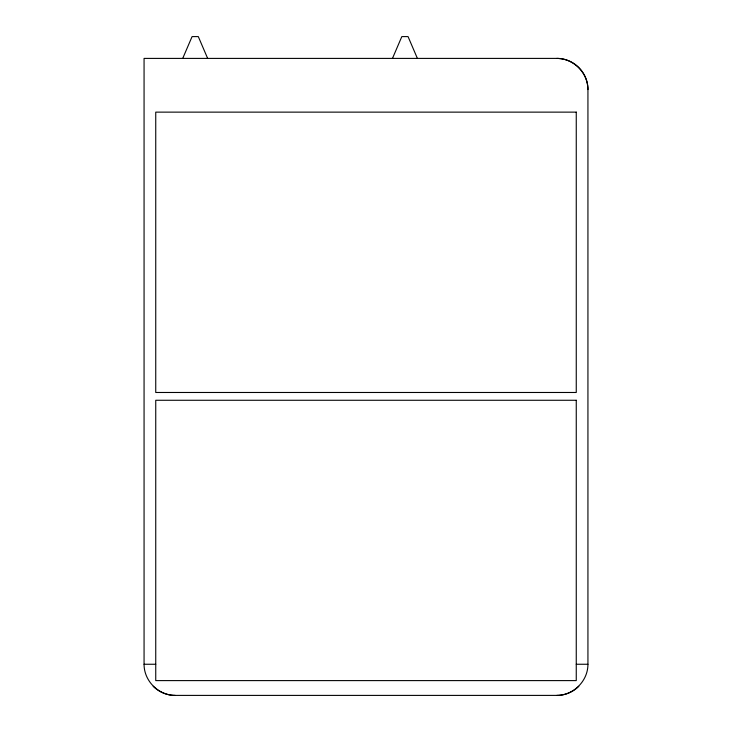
<?xml version="1.0" encoding="UTF-8"?>
<svg xmlns="http://www.w3.org/2000/svg" width="732" height="732" viewBox="0 0 732 732"><rect width="100%" height="100%" fill="white"/><g stroke="black" fill="none" stroke-linecap="round" stroke-linejoin="round"><path stroke-width="1.1" d="M587.933 664.253C588.043 680.925 573.458 695.501 556.787 695.4L175.213 695.4C158.542 695.501 143.957 680.925 144.067 664.253L144.067 58.404L556.787 58.404C573.458 58.304 588.043 72.88 587.933 89.551L587.933 664.253L576.258 664.253M182.725 58.404L192.077 36.6L198.299 36.6L207.65 58.404M392.48 58.404L401.822 36.6L408.053 36.6L417.396 58.404M144.067 664.253L155.742 664.253M556.787 58.404A31.147 31.147 0 0 1 587.933 89.551M175.213 695.4A31.147 31.147 0 0 1 153.189 686.277M578.811 686.277A31.147 31.147 0 0 1 556.787 695.4M576.258 112.133L155.742 112.133L155.742 392.48L576.258 392.48L576.258 112.133M576.258 400.267L155.742 400.267L155.742 680.604L576.258 680.604L576.258 400.267"/></g></svg>
